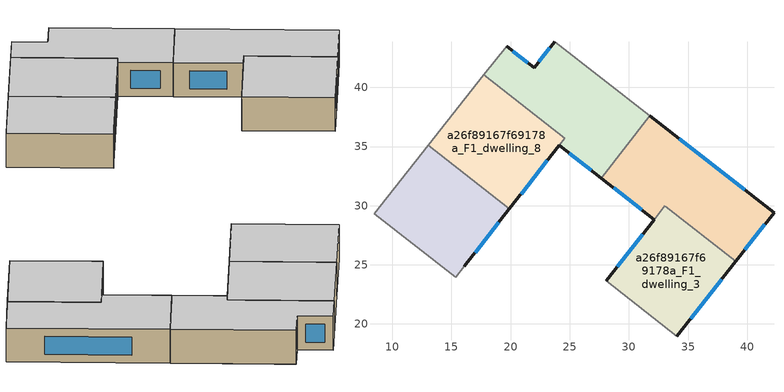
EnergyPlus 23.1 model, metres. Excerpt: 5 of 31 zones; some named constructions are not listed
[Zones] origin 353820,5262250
a26f89167f69178a_F1_dwelling_3
 floor to a26f89167f69178a_F0_dwelling_10 (EU_floor_Construction): 39.02,25.29 34.04,18.96 28.08,23.64 30.6,26.86 37.02,26.86 z3
 floor to a26f89167f69178a_F0_dwelling_0 (EU_floor_Construction): 37.02,26.86 30.6,26.86 33.05,29.97 z3
 wall outside (EU_wall_Construction): 34.04,18.96 39.02,25.29 / 32.14,28.82 28.08,23.64 z3:6
 wall to a26f89167f69178a_F1_dwelling_2 (EU_wall_Construction): 28.08,23.64 34.04,18.96 z3:6
 wall to a26f89167f69178a_F1_dwelling_4 (EU_wall_Construction): 39.02,25.29 33.05,29.97 32.14,28.82 z3:6
 window (EU_Window_Construction): 35.21,20.44 37.85,23.8 / 31.19,27.6 29.03,24.86 z3.7:5.3
 ceiling to a26f89167f69178a_F2_dwelling_3 (EU_floor_Construction): 34.04,18.96 39.02,25.29 33.05,29.97 28.08,23.64 z6
a26f89167f69178a_F1_dwelling_4
 floor to a26f89167f69178a_F0_dwelling_0 (EU_floor_Construction): 42.26,29.42 40.25,26.86 37.02,26.86 33.05,29.97 32.14,28.82 29.54,30.85 35.12,34.98 z3
 floor to a26f89167f69178a_F0_dwelling_10 (EU_floor_Construction): 40.25,26.86 39.02,25.29 37.02,26.86 z3
 floor to a26f89167f69178a_F0_dwelling_1 (EU_floor_Construction): 35.12,34.98 29.54,30.85 27.65,32.33 31.78,37.58 z3
 wall outside (EU_wall_Construction): 39.02,25.29 42.26,29.42 31.78,37.58 / 27.65,32.33 32.14,28.82 z3:6
 wall to a26f89167f69178a_F1_dwelling_9 (EU_wall_Construction): 31.78,37.58 27.65,32.33 z3:6
 window (EU_Window_Construction): 39.8,31.34 34.24,35.67 / 39.78,26.26 41.5,28.45 / 28.7,31.5 31.09,29.64 z3.7:5.3
 ceiling to a26f89167f69178a_F2_dwelling_4 (EU_floor_Construction): 39.02,25.29 42.26,29.42 31.78,37.58 27.65,32.33 32.14,28.82 33.05,29.97 z6
a26f89167f69178a_F1_dwelling_7
 floor to a26f89167f69178a_F0_dwelling_3 (EU_floor_Construction): 19.89,29.72 18.91,28.47 10,31.23 13.04,35.1 z3
 floor to a26f89167f69178a_F0_dwelling_4 (EU_floor_Construction): 18.91,28.47 16.1,24.9 15.65,25.24 14.08,24.94 8.49,29.33 10,31.23 z3
 floor to a26f89167f69178a_F0_dwelling_5 (EU_floor_Construction): 16.1,24.9 15.35,23.94 14.08,24.94 15.65,25.24 z3
 wall outside (EU_wall_Construction): 16.1,24.89 19.89,29.72 z3:6
 wall adiabatic (EU_wall_Construction): 13.04,35.1 8.49,29.33 z3:6
 wall to a26f89167f69178a_F1_dwelling_8 (EU_wall_Construction): 19.89,29.72 13.04,35.1 z3:6
 wall to a26f89167f69178a_F1_dwelling_6 (EU_wall_Construction): 8.49,29.33 15.35,23.94 16.1,24.89 z3:6
 window (EU_Window_Construction): 16.99,26.03 19,28.59 z3.7:5.3
 ceiling to a26f89167f69178a_F2_dwelling_7 (EU_floor_Construction): 15.35,23.94 19.89,29.72 13.04,35.1 8.49,29.33 z6
a26f89167f69178a_F1_dwelling_8
 floor adiabatic (EU_floor_Construction): 24.58,35.7 19.89,29.72 13.04,35.1 17.75,41.06 z3
 wall outside (EU_wall_Construction): 19.89,29.72 24.11,35.09 z3:6
 wall to a26f89167f69178a_F1_dwelling_9 (EU_wall_Construction): 24.11,35.09 24.58,35.7 17.75,41.06 z3:6
 wall adiabatic (EU_wall_Construction): 17.75,41.06 13.04,35.1 z3:6
 window (EU_Window_Construction): 20.88,30.98 23.12,33.83 z3.7:5.3
 ceiling to a26f89167f69178a_F2_dwelling_8 (EU_floor_Construction): 19.89,29.72 24.58,35.7 17.75,41.06 13.04,35.1 z6
a26f89167f69178a_F1_dwelling_9
 floor to a26f89167f69178a_F0_dwelling_1 (EU_floor_Construction): 31.78,37.58 27.65,32.33 24.11,35.09 24.69,35.83 25.13,42.76 z3
 floor to a26f89167f69178a_F0_dwelling_2 (EU_floor_Construction): 25.13,42.76 24.69,35.83 24.58,35.7 17.75,41.06 19.65,43.48 21.98,41.66 23.71,43.86 z3
 wall outside (EU_wall_Construction): 23.71,43.86 21.98,41.66 19.65,43.48 / 24.11,35.09 27.65,32.33 z3:6
 wall adiabatic (EU_wall_Construction): 19.65,43.48 17.75,41.06 / 31.78,37.58 23.71,43.86 z3:6
 window (EU_Window_Construction): 21.43,42.09 20.2,43.05 / 23.3,43.35 22.39,42.18 / 24.94,34.44 26.82,32.98 z3.7:5.3
 ceiling to a26f89167f69178a_F2_dwelling_9 (EU_floor_Construction): 27.65,32.33 31.78,37.58 23.71,43.86 21.98,41.66 19.65,43.48 17.75,41.06 24.58,35.7 24.11,35.09 z6
[SCHEDULE:CONSTANT]
Name | Hourly Value
EU_AlwaysOn | 1
EU_CoolingOff | 0
[SCHEDULE:FILE] Column Number=1; Rows to Skip at Top=0; Number of Hours of Data=8760; Column Separator=Comma; Interpolate to Timestep=No; Minutes per Item=60; Adjust Schedule for Daylight Savings=Yes
Name | File
EU_Step8_GainSchedule_a26f89167f69178a_F2_dwelling_3_f000 | ../../schedules/a26f89167f69178a/a26f89167f69178a_F2_dwelling_3_f000_gain.csv
EU_Step8_GainSchedule_a26f89167f69178a_F2_dwelling_4_f000 | ../../schedules/a26f89167f69178a/a26f89167f69178a_F2_dwelling_4_f000_gain.csv
EU_Step8_GainSchedule_a26f89167f69178a_F2_dwelling_5_f000 | ../../schedules/a26f89167f69178a/a26f89167f69178a_F2_dwelling_5_f000_gain.csv
EU_Step8_GainSchedule_a26f89167f69178a_F2_dwelling_6_f000 | ../../schedules/a26f89167f69178a/a26f89167f69178a_F2_dwelling_6_f000_gain.csv
EU_Step8_GainSchedule_a26f89167f69178a_F2_dwelling_7_f000 | ../../schedules/a26f89167f69178a/a26f89167f69178a_F2_dwelling_7_f000_gain.csv
EU_Step8_GainSchedule_a26f89167f69178a_F2_dwelling_8_f000 | ../../schedules/a26f89167f69178a/a26f89167f69178a_F2_dwelling_8_f000_gain.csv
EU_Step8_GainSchedule_a26f89167f69178a_F2_dwelling_9_f000 | ../../schedules/a26f89167f69178a/a26f89167f69178a_F2_dwelling_9_f000_gain.csv
